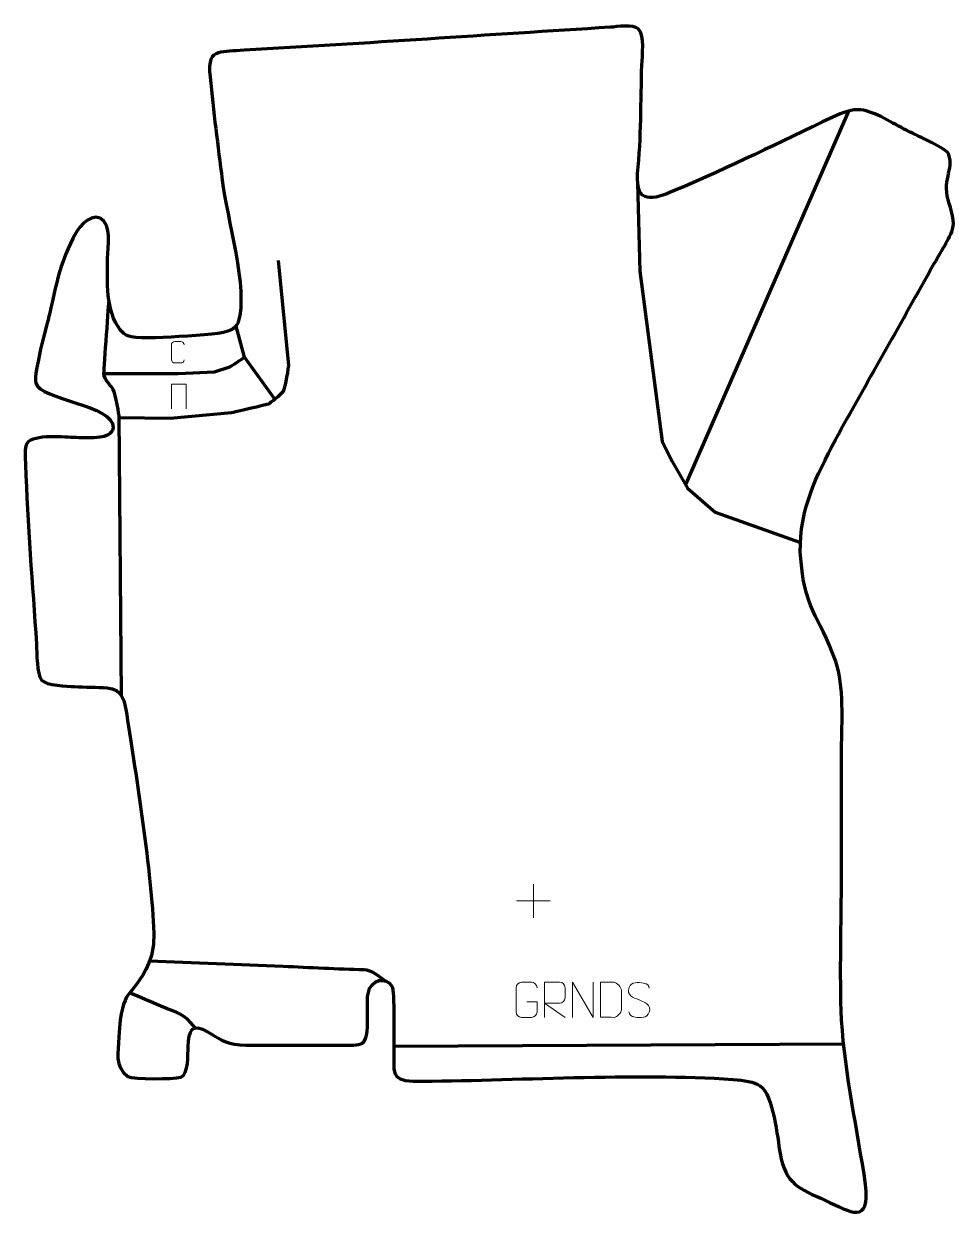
# Model space of a CAD drawing. Header units: millimetres. Extents: x 1023 to 1685, y 45 to 899.
import ezdxf

# ---------------------------------------------------------------- set-up
doc = ezdxf.new("R2010")
doc.units = ezdxf.units.MM
doc.header["$MEASUREMENT"] = 0
doc.layers.add('layer 1', color=7, linetype='Continuous', plot=False)
doc.layers.add('layer 3', color=7, linetype='Continuous', plot=False)
doc.layers.add('layer 2', color=7, linetype='Continuous')

msp = doc.modelspace()

# ---------------------------------------------------------------- linework, layer by layer
at = {"layer": 'layer 1', "color": 250, "lineweight": 9}
for points, knots in [([(1136.7478, 659.9017), (1136.6628, 658.4886), (1135.6426, 657.5887), (1134.3363, 657.5821), (1134.3363, 657.5821), (1132.918, 657.5823), (1131.4997, 657.5823), (1130.0816, 657.5821), (1130.0816, 657.5821), (1128.9107, 657.518), (1127.7112, 658.6642), (1127.718, 659.8912), (1127.718, 659.8912), (1127.7182, 663.4007), (1127.7182, 666.91), (1127.718, 670.4191), (1127.718, 670.4191), (1127.7206, 671.7196), (1128.783, 672.7653), (1130.0921, 672.7571), (1130.0921, 672.7571), (1131.5067, 672.7571), (1132.9215, 672.7571), (1134.3363, 672.7571), (1134.3363, 672.7571), (1135.5203, 672.7787), (1136.7316, 671.8715), (1136.7478, 670.3888)], [0, 0, 0, 0, 0.125, 0.125, 0.125, 0.125, 0.25, 0.25, 0.25, 0.25, 0.375, 0.375, 0.375, 0.375, 0.5, 0.5, 0.5, 0.5, 0.625, 0.625, 0.625, 0.625, 0.75, 0.75, 0.75, 0.75, 1, 1, 1, 1]), ([(1127.895, 624.9401), (1127.895, 624.9401), (1127.895, 642.4262), (1127.895, 642.4262), (1127.895, 642.4262), (1127.895, 642.4262), (1138.1583, 642.4262), (1138.1583, 642.4262), (1138.1583, 642.4262), (1138.1583, 642.4262), (1138.1583, 624.9401), (1138.1583, 624.9401)], [0, 0, 0, 0, 0.25, 0.25, 0.25, 0.25, 0.5, 0.5, 0.5, 0.5, 1, 1, 1, 1]), ([(1380.4809, 203.174), (1380.4809, 203.174), (1387.649, 203.174), (1387.649, 203.174), (1387.649, 203.174), (1387.649, 203.174), (1387.649, 196.0059), (1387.649, 196.0059), (1387.649, 196.0059), (1387.5093, 193.6825), (1385.8321, 192.2029), (1383.6843, 192.1921), (1383.6843, 192.1921), (1381.3525, 192.1925), (1379.0205, 192.1925), (1376.689, 192.1921), (1376.689, 192.1921), (1374.7641, 192.0867), (1372.7919, 193.9712), (1372.8031, 195.9885), (1372.8031, 195.9885), (1372.8035, 201.7586), (1372.8035, 207.5283), (1372.8031, 213.2976), (1372.8031, 213.2976), (1372.8073, 215.4357), (1374.5541, 217.1549), (1376.7064, 217.1415), (1376.7064, 217.1415), (1379.0321, 217.1415), (1381.3582, 217.1415), (1383.6843, 217.1415), (1383.6843, 217.1415), (1385.631, 217.1769), (1387.6224, 215.6854), (1387.649, 213.2477)], [0, 0, 0, 0, 0.1, 0.1, 0.1, 0.1, 0.2, 0.2, 0.2, 0.2, 0.3, 0.3, 0.3, 0.3, 0.4, 0.4, 0.4, 0.4, 0.5, 0.5, 0.5, 0.5, 0.6, 0.6, 0.6, 0.6, 0.7, 0.7, 0.7, 0.7, 0.8, 0.8, 0.8, 0.8, 1, 1, 1, 1]), ([(1392.8939, 192.1883), (1392.8939, 192.1883), (1392.8939, 217.1418), (1392.8939, 217.1418), (1392.8939, 217.1418), (1396.4887, 217.1418), (1400.0842, 217.1418), (1403.6794, 217.1418), (1403.6794, 217.1418), (1406.0047, 217.1041), (1407.562, 215.6141), (1407.5579, 213.2477), (1407.5579, 213.2477), (1407.5575, 211.2122), (1407.5575, 208.1528), (1407.5579, 206.1168), (1407.5579, 206.1168), (1407.5514, 204.2413), (1405.7391, 202.2995), (1403.7296, 202.2804), (1403.7296, 202.2804), (1403.7296, 202.2804), (1392.8939, 202.2804), (1392.8939, 202.2804), (1392.8939, 202.2804), (1392.8939, 202.2804), (1407.5486, 192.1883), (1407.5486, 192.1883)], [0, 0, 0, 0, 0.125, 0.125, 0.125, 0.125, 0.25, 0.25, 0.25, 0.25, 0.375, 0.375, 0.375, 0.375, 0.5, 0.5, 0.5, 0.5, 0.625, 0.625, 0.625, 0.625, 0.75, 0.75, 0.75, 0.75, 1, 1, 1, 1]), ([(1412.8986, 192.1883), (1412.8986, 192.1883), (1412.8986, 217.1418), (1412.8986, 217.1418), (1412.8986, 217.1418), (1412.8986, 217.1418), (1427.5534, 192.1883), (1427.5534, 192.1883), (1427.5534, 192.1883), (1427.5534, 192.1883), (1427.5534, 217.1418), (1427.5534, 217.1418)], [0, 0, 0, 0, 0.25, 0.25, 0.25, 0.25, 0.5, 0.5, 0.5, 0.5, 1, 1, 1, 1]), ([(1432.8337, 192.2164), (1435.1655, 192.2168), (1440.1157, 192.1928), (1442.4472, 192.1925), (1442.4472, 192.1925), (1444.3722, 192.0871), (1447.6908, 195.6287), (1447.6796, 197.646), (1447.6796, 197.646), (1447.6792, 203.4161), (1447.6792, 205.5858), (1447.6796, 211.3551), (1447.6796, 211.3551), (1447.6753, 213.4932), (1444.3008, 217.1533), (1442.1484, 217.1398), (1442.1484, 217.1398), (1439.8227, 217.1398), (1435.0984, 217.1398), (1432.7723, 217.1398), (1432.7723, 217.1398), (1432.7727, 211.3929), (1432.834, 197.9637), (1432.8337, 192.2164)], [0, 0, 0, 0, 0.14285714, 0.14285714, 0.14285714, 0.14285714, 0.28571429, 0.28571429, 0.28571429, 0.28571429, 0.42857143, 0.42857143, 0.42857143, 0.42857143, 0.57142857, 0.57142857, 0.57142857, 0.57142857, 0.71428571, 0.71428571, 0.71428571, 0.71428571, 1, 1, 1, 1]), ([(1460.226, 204.6651), (1455.9777, 206.1355), (1451.0696, 207.9313), (1453.0747, 213.4516), (1453.0747, 213.4516), (1454.5782, 217.5915), (1459.7918, 217.203), (1463.3954, 216.6019), (1463.3954, 216.6019), (1466.256, 216.1247), (1467.1207, 214.9115), (1467.4313, 212.8274)], [0, 0, 0, 0, 0.25, 0.25, 0.25, 0.25, 0.5, 0.5, 0.5, 0.5, 1, 1, 1, 1]), ([(1460.226, 204.665), (1464.2446, 203.0183), (1469.2741, 201.13), (1467.4401, 195.7697), (1467.4401, 195.7697), (1465.9803, 191.5033), (1461.0695, 191.76), (1457.3434, 192.3147), (1457.3434, 192.3147), (1454.5934, 192.7245), (1453.3725, 193.938), (1452.9945, 196.0502)], [0, 0, 0, 0, 0.25, 0.25, 0.25, 0.25, 0.5, 0.5, 0.5, 0.5, 1, 1, 1, 1])]:
    msp.add_open_spline(points, degree=3, knots=knots, dxfattribs=at)
for points in [[(1385.085, 286.9723), (1385.085, 286.9723), (1385.085, 262.9944), (1385.085, 262.9944)], [(1373.0961, 274.9833), (1373.0961, 274.9833), (1397.074, 274.9833), (1397.074, 274.9833)]]:
    msp.add_open_spline(points, degree=3, dxfattribs=at)
at = {"layer": 'layer 2', "color": 140, "lineweight": 158}
for points in [[(1493.6783, 571.6017), (1493.6783, 571.6017), (1609.3608, 836.744), (1609.3608, 836.744)], [(1605.6655, 173.0895), (1605.6655, 173.0895), (1285.8975, 171.4201), (1285.8975, 171.4201)]]:
    msp.add_open_spline(points, degree=3, dxfattribs=at)
for points, knots in [([(1459.1579, 785.8054), (1459.1579, 785.8054), (1460.738, 722.9438), (1460.738, 722.9438), (1460.738, 722.9438), (1460.738, 722.9438), (1476.613, 601.6322), (1476.613, 601.6322), (1476.613, 601.6322), (1476.613, 601.6322), (1483.7568, 587.6092), (1483.7568, 587.6092), (1483.7568, 587.6092), (1483.7568, 587.6092), (1494.6047, 568.5592), (1494.6047, 568.5592), (1494.6047, 568.5592), (1494.6047, 568.5592), (1514.3162, 551.4936), (1514.3162, 551.4936), (1514.3162, 551.4936), (1514.3162, 551.4936), (1574.888, 529.8034), (1574.888, 529.8034)], [0, 0, 0, 0, 0.14285714, 0.14285714, 0.14285714, 0.14285714, 0.28571429, 0.28571429, 0.28571429, 0.28571429, 0.42857143, 0.42857143, 0.42857143, 0.42857143, 0.57142857, 0.57142857, 0.57142857, 0.57142857, 0.71428571, 0.71428571, 0.71428571, 0.71428571, 1, 1, 1, 1]), ([(1090.6574, 618.6966), (1090.6574, 618.6966), (1126.8986, 618.432), (1126.8986, 618.432), (1126.8986, 618.432), (1126.8986, 618.432), (1170.5549, 622.4008), (1170.5549, 622.4008), (1170.5549, 622.4008), (1170.5549, 622.4008), (1196.2195, 628.2216), (1197.0133, 628.6185), (1197.0133, 628.6185), (1197.8071, 629.0154), (1205.6123, 635.2332), (1207.3321, 637.6144), (1207.3321, 637.6144), (1209.0519, 639.9956), (1211.1686, 655.7384), (1211.1686, 655.7384), (1211.1686, 655.7384), (1211.1686, 655.7384), (1203.7603, 730.4832), (1203.7603, 730.4832)], [0, 0, 0, 0, 0.14285714, 0.14285714, 0.14285714, 0.14285714, 0.28571429, 0.28571429, 0.28571429, 0.28571429, 0.42857143, 0.42857143, 0.42857143, 0.42857143, 0.57142857, 0.57142857, 0.57142857, 0.57142857, 0.71428571, 0.71428571, 0.71428571, 0.71428571, 1, 1, 1, 1]), ([(1092.3525, 420.7771), (1092.3525, 420.7771), (1090.6507, 619.4903), (1090.6507, 619.4903), (1090.6507, 619.4903), (1090.6507, 619.4903), (1088.1372, 635.8945), (1086.4174, 638.8049), (1086.4174, 638.8049), (1084.6976, 641.7153), (1079.8028, 645.5518), (1079.8028, 650.182), (1079.8028, 650.182), (1079.8028, 654.8122), (1083.4475, 702.0518), (1083.4475, 702.0518)], [0, 0, 0, 0, 0.2, 0.2, 0.2, 0.2, 0.4, 0.4, 0.4, 0.4, 0.6, 0.6, 0.6, 0.6, 1, 1, 1, 1]), ([(1201.2911, 631.9266), (1201.2911, 631.9266), (1179.6831, 661.8237), (1179.6831, 661.8237), (1179.6831, 661.8237), (1179.6831, 661.8237), (1173.7177, 683.8602), (1173.7177, 683.8602)], [0, 0, 0, 0, 0.33333333, 0.33333333, 0.33333333, 0.33333333, 1, 1, 1, 1]), ([(1079.8028, 650.182), (1079.8028, 650.182), (1132.5872, 650.0498), (1132.5872, 650.0498), (1132.5872, 650.0498), (1132.5872, 650.0498), (1158.3841, 651.2404), (1158.3841, 651.2404), (1158.3841, 651.2404), (1158.3841, 651.2404), (1169.232, 654.8123), (1169.232, 654.8123), (1169.232, 654.8123), (1169.232, 654.8123), (1178.8894, 661.03), (1179.6831, 661.8237)], [0, 0, 0, 0, 0.2, 0.2, 0.2, 0.2, 0.4, 0.4, 0.4, 0.4, 0.6, 0.6, 0.6, 0.6, 1, 1, 1, 1]), ([(1279.7148, 218.1446), (1275.5204, 221.0623), (1269.9882, 225.8514), (1264.7539, 225.9523), (1264.7539, 225.9523), (1245.8519, 226.3168), (1226.1289, 227.5573), (1207.1616, 228.3386), (1207.1616, 228.3386), (1175.5098, 229.6424), (1143.8562, 230.9177), (1112.2025, 232.1761)], [0, 0, 0, 0, 0.25, 0.25, 0.25, 0.25, 0.5, 0.5, 0.5, 0.5, 1, 1, 1, 1]), ([(1144.6474, 184.6178), (1136.5604, 195.1584), (1132.1009, 195.2239), (1120.2387, 200.2005), (1120.2387, 200.2005), (1112.8322, 203.3078), (1105.4351, 206.4443), (1098.0349, 209.5673)], [0, 0, 0, 0, 0.33333333, 0.33333333, 0.33333333, 0.33333333, 1, 1, 1, 1])]:
    msp.add_open_spline(points, degree=3, knots=knots, dxfattribs=at)
at = {"layer": 'layer 3', "color": 242, "lineweight": 158}
msp.add_open_spline([(1250.5695, 172.3966), (1227.2655, 172.7876), (1203.9944, 172.0665), (1180.7495, 172.367), (1180.7495, 172.367), (1167.9247, 172.7187), (1164.289, 175.0283), (1153.8706, 181.7594), (1153.8706, 181.7594), (1142.0361, 188.7483), (1140.1751, 182.6938), (1139.6011, 171.3501), (1139.6011, 171.3501), (1139.3422, 166.2335), (1140.2396, 151.4466), (1134.3466, 149.5828), (1134.3466, 149.5828), (1129.0458, 148.2612), (1101.1297, 147.9287), (1096.6565, 150.009), (1096.6565, 150.009), (1087.0132, 158.0086), (1089.9906, 166.9065), (1090.3918, 178.1241), (1090.3918, 178.1241), (1092.4626, 216.246), (1099.2744, 203.1105), (1111.7125, 230.9521), (1111.7125, 230.9521), (1114.6016, 237.8524), (1115.3882, 244.9142), (1115.1515, 252.0568), (1115.1515, 252.0568), (1113.6999, 295.8576), (1102.6778, 363.5288), (1095.9575, 407.5014), (1095.9575, 407.5014), (1094.4338, 417.4713), (1093.1245, 425.5547), (1082.0007, 426.5348), (1082.0007, 426.5348), (1074.8126, 427.1682), (1066.2588, 427.0049), (1058.7267, 427.4429), (1058.7267, 427.4429), (1053.7361, 427.7332), (1038.7023, 428.1173), (1035.4515, 432.033), (1035.4515, 432.033), (1031.9813, 436.2129), (1032.1327, 451.5692), (1031.7569, 457.684), (1031.7569, 457.684), (1029.0873, 500.0043), (1025.2509, 543.1393), (1024.0276, 585.437), (1024.0276, 585.437), (1023.9258, 588.9567), (1022.959, 597.6514), (1025.0792, 600.513), (1025.0792, 600.513), (1030.0116, 607.1701), (1052.0234, 604.7691), (1060.1258, 604.4798), (1060.1258, 604.4798), (1065.7822, 604.2779), (1071.0948, 604.1747), (1076.7399, 604.7602), (1076.7399, 604.7602), (1081.3161, 605.4325), (1085.259, 606.6516), (1086.3513, 611.56), (1086.3513, 611.56), (1086.9988, 627.8412), (1034.1799, 631.3173), (1031.2472, 643.4798), (1031.2472, 643.4798), (1029.8982, 651.6279), (1038.6585, 682.3728), (1041.2434, 693.1785), (1041.2434, 693.1785), (1045.9678, 713.5189), (1047.8881, 726.8888), (1057.6266, 746.0722), (1057.6266, 746.0722), (1060.9028, 752.526), (1068.3584, 763.9137), (1077.1802, 760.6625), (1077.1802, 760.6625), (1085.4071, 756.3463), (1082.4758, 739.9613), (1082.3791, 732.1649), (1082.3791, 732.1649), (1082.0411, 716.401), (1081.0748, 694.2379), (1091.3436, 681.1697), (1091.3436, 681.1697), (1093.1362, 678.8885), (1094.5758, 677.9823), (1096.7565, 676.9221), (1096.7565, 676.9221), (1101.6121, 674.5613), (1118.1661, 675.4314), (1133.1454, 676.3546), (1133.1454, 676.3546), (1149.6986, 677.3747), (1165.5954, 678.2789), (1170.1786, 681.0611), (1170.1786, 681.0611), (1172.6407, 682.5557), (1174.4215, 684.4351), (1175.1974, 686.7992), (1175.1974, 686.7992), (1182.6916, 709.6306), (1167.0307, 761.1716), (1163.7894, 787.6888), (1163.7894, 787.6888), (1160.8255, 811.9364), (1157.5596, 836.7796), (1155.1964, 861.0473), (1155.1964, 861.0473), (1154.0244, 873.0831), (1155.9424, 876.6989), (1161.2927, 878.235), (1161.2927, 878.235), (1165.4494, 879.4285), (1171.8127, 879.5406), (1179.5608, 879.9826), (1179.5608, 879.9826), (1266.2958, 884.9311), (1353.0651, 890.9282), (1439.7872, 896.365), (1439.7872, 896.365), (1444.6476, 896.6697), (1456.2288, 898.6706), (1459.6115, 895.2595), (1459.6115, 895.2595), (1464.47, 890.3601), (1462.3871, 876.2738), (1462.1627, 869.3985), (1462.1627, 869.3985), (1461.3798, 843.6494), (1461.7811, 817.9471), (1459.1826, 792.3132), (1459.1826, 792.3132), (1457.5728, 770.1356), (1470.1274, 773.633), (1485.4453, 780.1756), (1485.4453, 780.1756), (1526.7532, 797.7375), (1558.7338, 813.6958), (1597.9877, 832.4801), (1597.9877, 832.4801), (1604.9847, 835.8284), (1611.8458, 838.218), (1617.8945, 837.6195), (1617.8945, 837.6195), (1627.2535, 836.6934), (1641.1795, 827.5937), (1650.2997, 823.0755), (1650.2997, 823.0755), (1655.277, 820.6098), (1676.6546, 810.5905), (1679.3736, 807.4157), (1679.3736, 807.4157), (1685.3887, 797.5535), (1675.6354, 788.8563), (1679.9043, 773.6378), (1679.9043, 773.6378), (1681.8712, 766.6256), (1685.4967, 758.0359), (1682.4886, 750.927), (1682.4886, 750.927), (1678.6744, 742.3837), (1671.9876, 731.9549), (1667.2536, 723.3998), (1667.2536, 723.3998), (1644.9538, 683.1189), (1622.1069, 643.1561), (1599.7731, 602.9328), (1599.7731, 602.9328), (1586.2556, 577.1469), (1574.1048, 553.1768), (1574.8468, 523.2944), (1574.8468, 523.2944), (1577.0629, 482.0149), (1587.9251, 479.4332), (1600.0868, 445.16), (1600.0868, 445.16), (1606.1237, 428.1471), (1604.2713, 401.4975), (1604.2, 383.1786), (1604.2, 383.1786), (1604.1649, 353.1019), (1604.13, 323.0253), (1604.0949, 292.9486), (1604.0949, 292.9486), (1604.0202, 259.1209), (1602.7909, 224.0807), (1604.156, 190.3989), (1604.156, 190.3989), (1606.8132, 150.4609), (1615.4031, 112.5822), (1621.2446, 73.2063), (1621.2446, 73.2063), (1624.4672, 44.5087), (1610.9339, 53.451), (1592.712, 61.9526), (1592.712, 61.9526), (1574.041, 70.4111), (1564.3737, 73.3581), (1560.4086, 95.3085), (1560.4086, 95.3085), (1558.5799, 106.5193), (1555.6912, 137.0403), (1546.3857, 143.4751), (1546.3857, 143.4751), (1541.9574, 146.2303), (1534.8365, 147.5131), (1526.9495, 148.0462), (1526.9495, 148.0462), (1457.1044, 152.7679), (1371.0779, 147.0617), (1299.4968, 146.7386), (1299.4968, 146.7386), (1282.9624, 147.5133), (1286.0977, 154.2223), (1285.8936, 168.5824), (1285.8936, 168.5824), (1285.846, 175.4293), (1286.5224, 211.0472), (1284.448, 214.4634), (1284.448, 214.4634), (1280.5396, 220.8996), (1269.4726, 220.1507), (1267.4992, 208.8427), (1267.4992, 208.8427), (1265.8493, 199.3876), (1269.6876, 179.729), (1263.6539, 173.8651), (1263.6539, 173.8651), (1260.6237, 172.0622), (1254.0029, 172.3547), (1250.5695, 172.3966)], degree=3, knots=[0, 0, 0, 0, 0.01612903, 0.01612903, 0.01612903, 0.01612903, 0.03225806, 0.03225806, 0.03225806, 0.03225806, 0.0483871, 0.0483871, 0.0483871, 0.0483871, 0.06451613, 0.06451613, 0.06451613, 0.06451613, 0.08064516, 0.08064516, 0.08064516, 0.08064516, 0.09677419, 0.09677419, 0.09677419, 0.09677419, 0.11290323, 0.11290323, 0.11290323, 0.11290323, 0.12903226, 0.12903226, 0.12903226, 0.12903226, 0.14516129, 0.14516129, 0.14516129, 0.14516129, 0.16129032, 0.16129032, 0.16129032, 0.16129032, 0.17741935, 0.17741935, 0.17741935, 0.17741935, 0.19354839, 0.19354839, 0.19354839, 0.19354839, 0.20967742, 0.20967742, 0.20967742, 0.20967742, 0.22580645, 0.22580645, 0.22580645, 0.22580645, 0.24193548, 0.24193548, 0.24193548, 0.24193548, 0.25806452, 0.25806452, 0.25806452, 0.25806452, 0.27419355, 0.27419355, 0.27419355, 0.27419355, 0.29032258, 0.29032258, 0.29032258, 0.29032258, 0.30645161, 0.30645161, 0.30645161, 0.30645161, 0.32258065, 0.32258065, 0.32258065, 0.32258065, 0.33870968, 0.33870968, 0.33870968, 0.33870968, 0.35483871, 0.35483871, 0.35483871, 0.35483871, 0.37096774, 0.37096774, 0.37096774, 0.37096774, 0.38709677, 0.38709677, 0.38709677, 0.38709677, 0.40322581, 0.40322581, 0.40322581, 0.40322581, 0.41935484, 0.41935484, 0.41935484, 0.41935484, 0.43548387, 0.43548387, 0.43548387, 0.43548387, 0.4516129, 0.4516129, 0.4516129, 0.4516129, 0.46774194, 0.46774194, 0.46774194, 0.46774194, 0.48387097, 0.48387097, 0.48387097, 0.48387097, 0.5, 0.5, 0.5, 0.5, 0.51612903, 0.51612903, 0.51612903, 0.51612903, 0.53225806, 0.53225806, 0.53225806, 0.53225806, 0.5483871, 0.5483871, 0.5483871, 0.5483871, 0.56451613, 0.56451613, 0.56451613, 0.56451613, 0.58064516, 0.58064516, 0.58064516, 0.58064516, 0.59677419, 0.59677419, 0.59677419, 0.59677419, 0.61290323, 0.61290323, 0.61290323, 0.61290323, 0.62903226, 0.62903226, 0.62903226, 0.62903226, 0.64516129, 0.64516129, 0.64516129, 0.64516129, 0.66129032, 0.66129032, 0.66129032, 0.66129032, 0.67741935, 0.67741935, 0.67741935, 0.67741935, 0.69354839, 0.69354839, 0.69354839, 0.69354839, 0.70967742, 0.70967742, 0.70967742, 0.70967742, 0.72580645, 0.72580645, 0.72580645, 0.72580645, 0.74193548, 0.74193548, 0.74193548, 0.74193548, 0.75806452, 0.75806452, 0.75806452, 0.75806452, 0.77419355, 0.77419355, 0.77419355, 0.77419355, 0.79032258, 0.79032258, 0.79032258, 0.79032258, 0.80645161, 0.80645161, 0.80645161, 0.80645161, 0.82258065, 0.82258065, 0.82258065, 0.82258065, 0.83870968, 0.83870968, 0.83870968, 0.83870968, 0.85483871, 0.85483871, 0.85483871, 0.85483871, 0.87096774, 0.87096774, 0.87096774, 0.87096774, 0.88709677, 0.88709677, 0.88709677, 0.88709677, 0.90322581, 0.90322581, 0.90322581, 0.90322581, 0.91935484, 0.91935484, 0.91935484, 0.91935484, 0.93548387, 0.93548387, 0.93548387, 0.93548387, 0.9516129, 0.9516129, 0.9516129, 0.9516129, 0.96774194, 0.96774194, 0.96774194, 0.96774194, 1, 1, 1, 1], dxfattribs=at)

doc.saveas('drawing.dxf')
